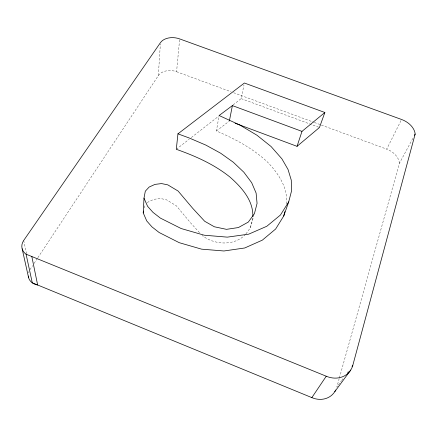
<?xml version="1.0" encoding="UTF-8"?>
<svg xmlns="http://www.w3.org/2000/svg" width="437" height="437" viewBox="0 0 437 437"><rect width="100%" height="100%" fill="white"/><g stroke="black" fill="none" stroke-linecap="round" stroke-linejoin="round"><path stroke-width="0.33" stroke-dasharray="2.19 1.64" d="M37.877 257.672L158.331 75.612L160.363 43.99M158.331 75.612A13.989 9.849 6.9 0 1 176.581 71.717L179.596 39.565M286.514 203.899C288.005 187.315 277.959 172.691 266.838 161.433C252.209 148.012 234.549 138.682 216.391 130.974L219.112 115.521M144.172 207.93L144.521 206.056L145.767 204.691M233.112 104.902L241.153 98.62L243.999 84.969M245.96 233.893L250.357 227.819L252.968 217.67M339.199 378.579L336.812 387.106L341.215 381.108M339.385 377.923L399.385 163.372L413.539 137.071M250.357 227.819L253.678 216.266M399.385 163.372A16.841 12.078 24.1 0 0 386.718 149.137L401.253 120.077M29.967 269.624L32.606 265.641M34.108 263.364L37.5 258.245M245.561 234.445C234.298 246.228 214.496 245.086 202.085 235.467M341.614 380.561L343.613 377.83M347.213 372.925L349.218 370.194M147.427 202.866L148.252 201.954L153.879 199.327L160.275 198.48L166.36 199.736L176.335 205.778L190.543 222.821L199.867 233.036M176.297 149.296L189.161 139.245M191.308 137.568L218.642 116.209M216.391 130.974L229.354 121.087M176.581 71.717L231.036 91.781M233.598 92.726L313.679 122.229M314.323 122.464L320.731 124.824M321.37 125.064L386.718 149.137M241.153 98.62L319.458 127.506M23.691 240.459L26.542 253.717M28.563 272.781A13.061 10.827 -14.5 0 1 28.913 271.694"/><path stroke-width="0.66" d="M177.946 133.842L244.403 83.019L324.866 112.489L301.978 131.384L232.386 105.601L219.112 115.521L239.678 124.944L256.983 135.246L271.055 146.504L281.881 158.811L288.016 169.436L291.271 180.131L291.539 190.92L288.72 201.834L283.733 216.004L275.638 229.015L262.326 240.153L244.72 247.981L223.963 250.98L201.594 249.161L179.241 242.688L159.123 232.495L151.961 226.879L146.728 220.936L143.243 212.928L143.997 198.169L145.308 191.198L149.154 187.052L154.949 184.403L161.537 183.573L167.808 184.873L178.099 191.04L192.777 208.394L204.707 221.286L214.359 226.776L226.475 229.343L238.394 227.551L248.282 222.094L254.416 213.698L257.065 203.407L256.109 193.072L251.674 182.688L243.851 172.222L233.309 162.231L220.647 153.212L205.86 145.106L188.904 137.863L177.946 133.842L176.297 149.296C195.383 156.036 214.179 164.345 230.048 177.132C241.426 187.205 253.231 200.113 252.854 216.31M143.243 212.928L143.593 211.055M229.48 120.443L232.386 105.601M283.733 216.004L284.891 211.568M352.817 365.288L415.15 134.083A17.802 12.252 23.4 0 0 401.559 119.47L179.656 38.898A14.749 9.953 7.4 0 0 160.45 42.646L23.691 240.459A13.973 11.286 -12 0 0 24.904 253.252L26.073 254.181L326.248 376.219A22.413 19.37 40.5 0 0 352.817 365.288L352.014 366.375M235.101 123.229L297.034 146.335L301.978 131.384M324.866 112.489L319.458 127.506L297.034 146.335M414.505 135.279L415.15 134.083M288.72 201.834L280.456 215.004L266.805 226.273L248.702 234.166L227.316 237.138L204.237 235.21L181.169 228.54L160.395 218.107L153.005 212.371L147.597 206.319L143.997 198.169M26.073 254.181L32.272 282.783L311.843 397.615L326.248 376.219M334.797 391.645L350.731 370.052M22.167 248.839L28.596 277.681M31.819 256.519L37.642 284.99A13.061 10.827 -14.5 0 1 32.529 282.996L31.174 281.898A13.061 10.827 -14.5 0 1 28.296 276.075M335.709 390.023A20.921 18.458 44.1 0 1 311.843 397.615"/></g></svg>
